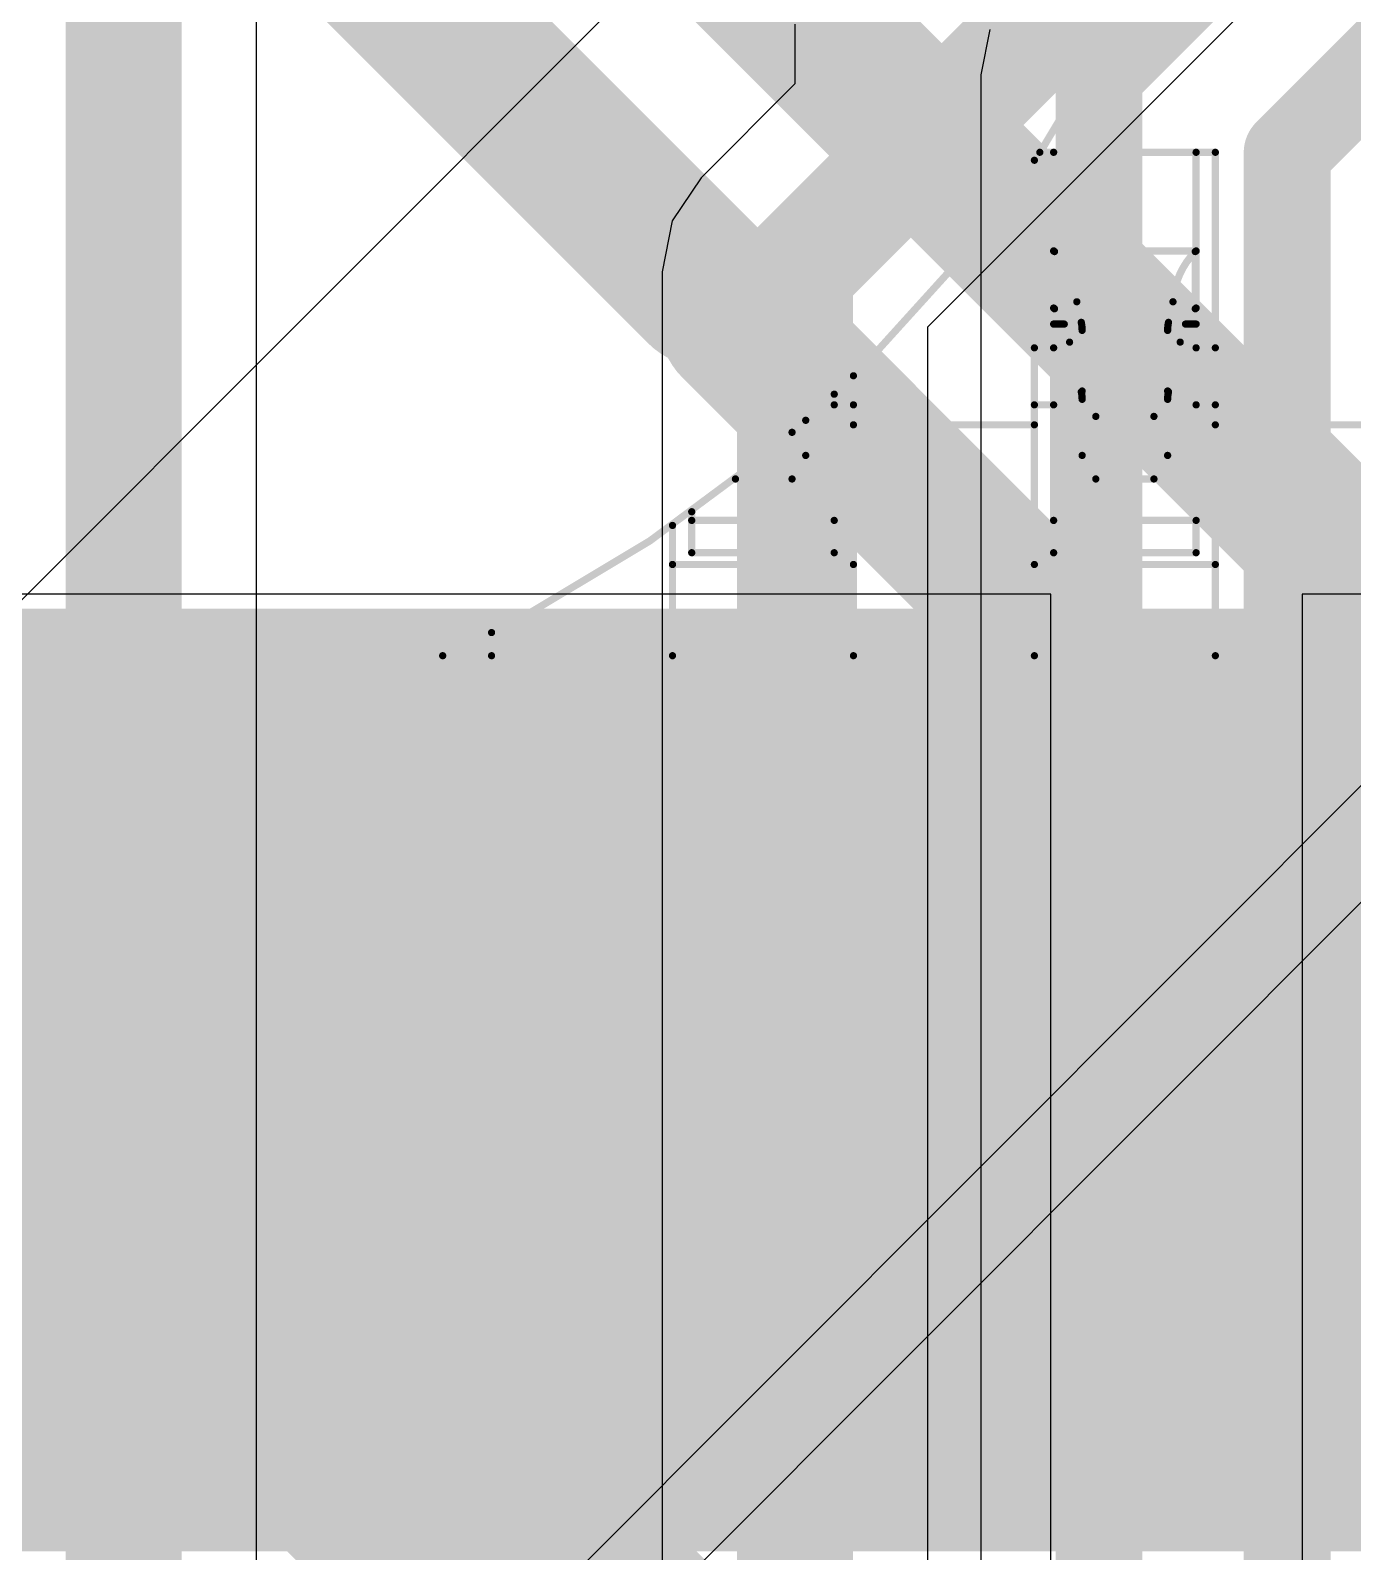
# Model space of a CAD drawing. Header units: inches. Extents: x -6 to 5433, y -4 to 5447.
# Drawn here: x 15.55 to 17.869, y 24.944 to 27.612 of the extents above; entities that cross this region are included whole.
import ezdxf

# ---------------------------------------------------------------- set-up
doc = ezdxf.new("R2010")
doc.units = ezdxf.units.IN
for name, color, linetype in [('Bottom Layer', 5, 'Continuous'), ('Ground', 16, 'Continuous'), ('Mechanical 4', 56, 'Continuous'), ('Power', 76, 'Continuous'), ('Top Layer', 1, 'Continuous'), ('Top Paste', 8, 'Continuous'), ('Top Solder', 216, 'Continuous')]:
    doc.layers.add(name, color=color, linetype=linetype)

# ---------------------------------------------------------------- blocks, each defined once
blk = doc.blocks.new('TL3340AF160QG_33')
at = {"layer": 'Top Solder'}
blk.add_line((-1.71, 0.3751), (-5441.5052, 5436.5959), dxfattribs=at)
blk = doc.blocks.new('WQFN_30_EP_2_5_4_5__43')
at = {"layer": 'Top Solder'}
for p in [(1.0303, -1.946), (0.6841, -2.4976)]:
    blk.add_line(p, (-5421.1797, -5430.6074), dxfattribs=at)
blk = doc.blocks.new('QTH_030_01_L_D_A_K_TR_154')
at = {"layer": 'Top Layer'}
for points in [[(-2.4025, 3.811), (-2.0975, 3.811), (-2.0975, 2.361), (-2.4025, 2.361)], [(-1.9025, 3.811), (-1.5975, 3.811), (-1.5975, 2.361), (-1.9025, 2.361)], [(-1.4025, 3.811), (-1.0975, 3.811), (-1.0975, 2.361), (-1.4025, 2.361)], [(-0.9025, 3.811), (-0.5975, 3.811), (-0.5975, 2.361), (-0.9025, 2.361)], [(-0.4025, 3.811), (-0.0975, 3.811), (-0.0975, 2.361), (-0.4025, 2.361)]]:
    blk.add_hatch(color=1, dxfattribs=at).paths.add_polyline_path(points)
at = {"layer": 'Top Paste'}
for points in [[(-2.4025, 3.811), (-2.0975, 3.811), (-2.0975, 2.361), (-2.4025, 2.361)], [(-1.9025, 3.811), (-1.5975, 3.811), (-1.5975, 2.361), (-1.9025, 2.361)], [(-1.4025, 3.811), (-1.0975, 3.811), (-1.0975, 2.361), (-1.4025, 2.361)], [(-0.9025, 3.811), (-0.5975, 3.811), (-0.5975, 2.361), (-0.9025, 2.361)], [(-0.4025, 3.811), (-0.0975, 3.811), (-0.0975, 2.361), (-0.4025, 2.361)]]:
    blk.add_hatch(color=8, dxfattribs=at).paths.add_polyline_path(points)
at = {"layer": 'Top Solder'}
for points in [[(-3.0041, 3.9126), (-2.4959, 3.9126), (-2.4959, 2.2594), (-3.0041, 2.2594)], [(-2.5041, 3.9126), (-1.9959, 3.9126), (-1.9959, 2.2594), (-2.5041, 2.2594)], [(-2.0041, 3.9126), (-1.4959, 3.9126), (-1.4959, 2.2594), (-2.0041, 2.2594)], [(-1.5041, 3.9126), (-0.9959, 3.9126), (-0.9959, 2.2594), (-1.5041, 2.2594)], [(-1.0041, 3.9126), (-0.4959, 3.9126), (-0.4959, 2.2594), (-1.0041, 2.2594)], [(-0.5041, 3.9126), (0.0041, 3.9126), (0.0041, 2.2594), (-0.5041, 2.2594)]]:
    blk.add_hatch(color=216, dxfattribs=at).paths.add_polyline_path(points)

msp = doc.modelspace()

# ---------------------------------------------------------------- linework, layer by layer
at = {"layer": 'Bottom Layer'}
for points in [[(14.3275, 30.2128, 0.2794, 0.2794, 0), (18.4008, 26.1395, 0.2794, 0.2794, 0)], [(14.1382, 29.7556, 0.2794, 0.2794, 0), (16.7325, 27.1613, 0.2794, 0.2794, 0)], [(13.0382, 28.2649, 0.508, 0.508, 0), (20.158, 21.1451, 0.508, 0.508, 0)], [(16.7922, 27.1016, 0.2794, 0.2794, 0), (18.2115, 25.6823, 0.2794, 0.2794, 0)]]:
    msp.add_lwpolyline(points, format="xyseb", dxfattribs=at)
for points in [[(16.6627, 27.1613, 0.1397, 0.1397, 1), (16.8024, 27.1613, 0.1397, 0.1397, 1)], [(16.7223, 27.1016, 0.1397, 0.1397, 1), (16.862, 27.1016, 0.1397, 0.1397, 1)]]:
    msp.add_lwpolyline(points, format="xyseb", close=True, dxfattribs=at)
at = {"layer": 'Ground'}
for p, q in [((17.233, 27.6132), (17.2172, 27.5339)), ((17.2172, 27.5339), (17.2172, 27.5339)), ((17.2172, 27.5339), (17.2172, 23.1296))]:
    msp.add_line(p, q, dxfattribs=at)
for points in [[(17.4244, 27.5339, 0.1524, 0.1524, 0), (20.2176, 30.3271, 0.1524, 0.1524, 0)], [(17.7546, 27.3971, 0.1524, 0.1524, 0), (20.3544, 29.9969, 0.1524, 0.1524, 0)], [(17.4244, 23.1296, 0.1524, 0.1524, 0), (17.4244, 27.5339, 0.1524, 0.1524, 0)], [(17.7546, 23.2664, 0.1524, 0.1524, 0), (17.7546, 27.3971, 0.1524, 0.1524, 0)]]:
    msp.add_lwpolyline(points, format="xyseb", dxfattribs=at)
for points in [[(17.3863, 27.5339, 0.0762, 0.0762, 1), (17.4625, 27.5339, 0.0762, 0.0762, 1)], [(17.3863, 27.5339, 0.0762, 0.0762, 1), (17.4625, 27.5339, 0.0762, 0.0762, 1)], [(17.7165, 27.3971, 0.0762, 0.0762, 1), (17.7927, 27.3971, 0.0762, 0.0762, 1)], [(17.7165, 27.3971, 0.0762, 0.0762, 1), (17.7927, 27.3971, 0.0762, 0.0762, 1)]]:
    msp.add_lwpolyline(points, format="xyseb", close=True, dxfattribs=at)
at = {"layer": 'Mechanical 4'}
for points in [[(17.7474, 28.7949, 0.0127, 0.0127, 1), (12.7474, 28.7949, 0.0127, 0.0127, 1)], [(17.3175, 27.3979, 0.00635, 0.00635, 1), (17.3238, 27.3979, 0.00635, 0.00635, 1)], [(17.3417, 27.3979, 0.00635, 0.00635, 1), (17.3481, 27.3979, 0.00635, 0.00635, 1)], [(17.5917, 27.3979, 0.00635, 0.00635, 1), (17.5981, 27.3979, 0.00635, 0.00635, 1)], [(17.6255, 27.3979, 0.00635, 0.00635, 1), (17.6318, 27.3979, 0.00635, 0.00635, 1)], [(17.6255, 27.3979, 0.00635, 0.00635, 1), (17.6318, 27.3979, 0.00635, 0.00635, 1)], [(17.308, 27.3839, 0.00635, 0.00635, 1), (17.3143, 27.3839, 0.00635, 0.00635, 1)], [(17.3417, 27.2249, 0.00635, 0.00635, 1), (17.3481, 27.2249, 0.00635, 0.00635, 1)], [(17.3417, 27.2247, 0.00635, 0.00635, 1), (17.3481, 27.2247, 0.00635, 0.00635, 1)], [(17.3418, 27.2246, 0.00635, 0.00635, 1), (17.3482, 27.2246, 0.00635, 0.00635, 1)], [(17.3418, 27.2246, 0.00635, 0.00635, 1), (17.3482, 27.2246, 0.00635, 0.00635, 1)], [(17.3419, 27.2245, 0.00635, 0.00635, 1), (17.3482, 27.2245, 0.00635, 0.00635, 1)], [(17.3419, 27.2245, 0.00635, 0.00635, 1), (17.3482, 27.2245, 0.00635, 0.00635, 1)], [(17.342, 27.2245, 0.00635, 0.00635, 1), (17.3483, 27.2245, 0.00635, 0.00635, 1)], [(17.342, 27.2245, 0.00635, 0.00635, 1), (17.3483, 27.2245, 0.00635, 0.00635, 1)], [(17.3421, 27.2244, 0.00635, 0.00635, 1), (17.3485, 27.2244, 0.00635, 0.00635, 1)], [(17.3421, 27.2244, 0.00635, 0.00635, 1), (17.3485, 27.2244, 0.00635, 0.00635, 1)], [(17.3423, 27.2243, 0.00635, 0.00635, 1), (17.3486, 27.2243, 0.00635, 0.00635, 1)], [(17.3423, 27.2243, 0.00635, 0.00635, 1), (17.3486, 27.2243, 0.00635, 0.00635, 1)], [(17.3425, 27.2242, 0.00635, 0.00635, 1), (17.3488, 27.2242, 0.00635, 0.00635, 1)], [(17.3425, 27.2242, 0.00635, 0.00635, 1), (17.3488, 27.2242, 0.00635, 0.00635, 1)], [(17.3427, 27.2241, 0.00635, 0.00635, 1), (17.3491, 27.2241, 0.00635, 0.00635, 1)], [(17.3427, 27.2241, 0.00635, 0.00635, 1), (17.3491, 27.2241, 0.00635, 0.00635, 1)], [(17.343, 27.2239, 0.00635, 0.00635, 1), (17.3493, 27.2239, 0.00635, 0.00635, 1)], [(17.343, 27.2239, 0.00635, 0.00635, 1), (17.3493, 27.2239, 0.00635, 0.00635, 1)], [(17.3432, 27.2238, 0.00635, 0.00635, 1), (17.3496, 27.2238, 0.00635, 0.00635, 1)], [(17.3432, 27.2238, 0.00635, 0.00635, 1), (17.3496, 27.2238, 0.00635, 0.00635, 1)], [(17.3432, 27.2238, 0.00635, 0.00635, 1), (17.3496, 27.2238, 0.00635, 0.00635, 1)], [(17.5902, 27.2238, 0.00635, 0.00635, 1), (17.5966, 27.2238, 0.00635, 0.00635, 1)], [(17.5902, 27.2238, 0.00635, 0.00635, 1), (17.5966, 27.2238, 0.00635, 0.00635, 1)], [(17.5902, 27.2238, 0.00635, 0.00635, 1), (17.5966, 27.2238, 0.00635, 0.00635, 1)], [(17.5907, 27.2241, 0.00635, 0.00635, 1), (17.5971, 27.2241, 0.00635, 0.00635, 1)], [(17.5907, 27.2241, 0.00635, 0.00635, 1), (17.5971, 27.2241, 0.00635, 0.00635, 1)], [(17.591, 27.2242, 0.00635, 0.00635, 1), (17.5973, 27.2242, 0.00635, 0.00635, 1)], [(17.591, 27.2242, 0.00635, 0.00635, 1), (17.5973, 27.2242, 0.00635, 0.00635, 1)], [(17.5912, 27.2243, 0.00635, 0.00635, 1), (17.5975, 27.2243, 0.00635, 0.00635, 1)], [(17.5912, 27.2243, 0.00635, 0.00635, 1), (17.5975, 27.2243, 0.00635, 0.00635, 1)], [(17.5913, 27.2244, 0.00635, 0.00635, 1), (17.5977, 27.2244, 0.00635, 0.00635, 1)], [(17.5913, 27.2244, 0.00635, 0.00635, 1), (17.5977, 27.2244, 0.00635, 0.00635, 1)], [(17.5915, 27.2245, 0.00635, 0.00635, 1), (17.5978, 27.2245, 0.00635, 0.00635, 1)], [(17.5915, 27.2245, 0.00635, 0.00635, 1), (17.5978, 27.2245, 0.00635, 0.00635, 1)], [(17.5916, 27.2245, 0.00635, 0.00635, 1), (17.5979, 27.2245, 0.00635, 0.00635, 1)], [(17.5916, 27.2245, 0.00635, 0.00635, 1), (17.5979, 27.2245, 0.00635, 0.00635, 1)], [(17.5917, 27.2247, 0.00635, 0.00635, 1), (17.598, 27.2247, 0.00635, 0.00635, 1)], [(17.5917, 27.2247, 0.00635, 0.00635, 1), (17.598, 27.2247, 0.00635, 0.00635, 1)], [(17.5916, 27.2246, 0.00635, 0.00635, 1), (17.598, 27.2246, 0.00635, 0.00635, 1)], [(17.5916, 27.2246, 0.00635, 0.00635, 1), (17.598, 27.2246, 0.00635, 0.00635, 1)], [(17.5917, 27.2249, 0.00635, 0.00635, 1), (17.5981, 27.2249, 0.00635, 0.00635, 1)], [(17.5917, 27.2247, 0.00635, 0.00635, 1), (17.5981, 27.2247, 0.00635, 0.00635, 1)], [(17.3824, 27.1357, 0.00635, 0.00635, 1), (17.3887, 27.1357, 0.00635, 0.00635, 1)], [(17.3824, 27.1357, 0.00635, 0.00635, 1), (17.3887, 27.1357, 0.00635, 0.00635, 1)], [(17.3824, 27.1357, 0.00635, 0.00635, 1), (17.3887, 27.1357, 0.00635, 0.00635, 1)], [(17.5511, 27.1357, 0.00635, 0.00635, 1), (17.5575, 27.1357, 0.00635, 0.00635, 1)], [(17.5511, 27.1357, 0.00635, 0.00635, 1), (17.5575, 27.1357, 0.00635, 0.00635, 1)], [(17.5511, 27.1357, 0.00635, 0.00635, 1), (17.5575, 27.1357, 0.00635, 0.00635, 1)], [(17.3417, 27.1247, 0.00635, 0.00635, 1), (17.3481, 27.1247, 0.00635, 0.00635, 1)], [(17.3418, 27.1245, 0.00635, 0.00635, 1), (17.3482, 27.1245, 0.00635, 0.00635, 1)], [(17.3418, 27.1245, 0.00635, 0.00635, 1), (17.3482, 27.1245, 0.00635, 0.00635, 1)], [(17.342, 27.1243, 0.00635, 0.00635, 1), (17.3483, 27.1243, 0.00635, 0.00635, 1)], [(17.342, 27.1243, 0.00635, 0.00635, 1), (17.3483, 27.1243, 0.00635, 0.00635, 1)], [(17.3421, 27.1242, 0.00635, 0.00635, 1), (17.3485, 27.1242, 0.00635, 0.00635, 1)], [(17.3421, 27.1242, 0.00635, 0.00635, 1), (17.3485, 27.1242, 0.00635, 0.00635, 1)], [(17.3423, 27.1241, 0.00635, 0.00635, 1), (17.3486, 27.1241, 0.00635, 0.00635, 1)], [(17.3423, 27.1241, 0.00635, 0.00635, 1), (17.3486, 27.1241, 0.00635, 0.00635, 1)], [(17.3425, 27.1239, 0.00635, 0.00635, 1), (17.3488, 27.1239, 0.00635, 0.00635, 1)], [(17.3425, 27.1239, 0.00635, 0.00635, 1), (17.3488, 27.1239, 0.00635, 0.00635, 1)], [(17.3427, 27.1238, 0.00635, 0.00635, 1), (17.3491, 27.1238, 0.00635, 0.00635, 1)], [(17.3427, 27.1238, 0.00635, 0.00635, 1), (17.3491, 27.1238, 0.00635, 0.00635, 1)], [(17.343, 27.1236, 0.00635, 0.00635, 1), (17.3493, 27.1236, 0.00635, 0.00635, 1)], [(17.343, 27.1236, 0.00635, 0.00635, 1), (17.3493, 27.1236, 0.00635, 0.00635, 1)], [(17.3432, 27.1234, 0.00635, 0.00635, 1), (17.3496, 27.1234, 0.00635, 0.00635, 1)], [(17.3432, 27.1234, 0.00635, 0.00635, 1), (17.3496, 27.1234, 0.00635, 0.00635, 1)], [(17.3432, 27.1234, 0.00635, 0.00635, 1), (17.3496, 27.1234, 0.00635, 0.00635, 1)], [(17.5902, 27.1234, 0.00635, 0.00635, 1), (17.5966, 27.1234, 0.00635, 0.00635, 1)], [(17.5902, 27.1234, 0.00635, 0.00635, 1), (17.5966, 27.1234, 0.00635, 0.00635, 1)], [(17.5902, 27.1234, 0.00635, 0.00635, 1), (17.5966, 27.1234, 0.00635, 0.00635, 1)], [(17.5907, 27.1238, 0.00635, 0.00635, 1), (17.5971, 27.1238, 0.00635, 0.00635, 1)], [(17.5907, 27.1238, 0.00635, 0.00635, 1), (17.5971, 27.1238, 0.00635, 0.00635, 1)], [(17.591, 27.1239, 0.00635, 0.00635, 1), (17.5973, 27.1239, 0.00635, 0.00635, 1)], [(17.591, 27.1239, 0.00635, 0.00635, 1), (17.5973, 27.1239, 0.00635, 0.00635, 1)], [(17.5912, 27.124, 0.00635, 0.00635, 1), (17.5975, 27.124, 0.00635, 0.00635, 1)], [(17.5912, 27.124, 0.00635, 0.00635, 1), (17.5975, 27.124, 0.00635, 0.00635, 1)], [(17.5913, 27.1242, 0.00635, 0.00635, 1), (17.5977, 27.1242, 0.00635, 0.00635, 1)], [(17.5913, 27.1242, 0.00635, 0.00635, 1), (17.5977, 27.1242, 0.00635, 0.00635, 1)], [(17.5915, 27.1243, 0.00635, 0.00635, 1), (17.5978, 27.1243, 0.00635, 0.00635, 1)], [(17.5915, 27.1243, 0.00635, 0.00635, 1), (17.5978, 27.1243, 0.00635, 0.00635, 1)], [(17.5916, 27.1244, 0.00635, 0.00635, 1), (17.5979, 27.1244, 0.00635, 0.00635, 1)], [(17.5916, 27.1244, 0.00635, 0.00635, 1), (17.5979, 27.1244, 0.00635, 0.00635, 1)], [(17.5917, 27.1246, 0.00635, 0.00635, 1), (17.598, 27.1246, 0.00635, 0.00635, 1)], [(17.5917, 27.1246, 0.00635, 0.00635, 1), (17.598, 27.1246, 0.00635, 0.00635, 1)], [(17.5916, 27.1245, 0.00635, 0.00635, 1), (17.598, 27.1245, 0.00635, 0.00635, 1)], [(17.5916, 27.1245, 0.00635, 0.00635, 1), (17.598, 27.1245, 0.00635, 0.00635, 1)], [(17.5917, 27.1247, 0.00635, 0.00635, 1), (17.5981, 27.1247, 0.00635, 0.00635, 1)], [(17.3417, 27.0966, 0.00635, 0.00635, 1), (17.3481, 27.0966, 0.00635, 0.00635, 1)], [(17.3604, 27.0966, 0.00635, 0.00635, 1), (17.3667, 27.0966, 0.00635, 0.00635, 1)], [(17.3902, 27.0996, 0.00635, 0.00635, 1), (17.3966, 27.0996, 0.00635, 0.00635, 1)], [(17.3902, 27.0996, 0.00635, 0.00635, 1), (17.3966, 27.0996, 0.00635, 0.00635, 1)], [(17.3902, 27.0996, 0.00635, 0.00635, 1), (17.3966, 27.0996, 0.00635, 0.00635, 1)], [(17.3917, 27.0855, 0.00635, 0.00635, 1), (17.3981, 27.0855, 0.00635, 0.00635, 1)], [(17.3917, 27.0855, 0.00635, 0.00635, 1), (17.3981, 27.0855, 0.00635, 0.00635, 1)], [(17.5417, 27.0855, 0.00635, 0.00635, 1), (17.5481, 27.0855, 0.00635, 0.00635, 1)], [(17.5417, 27.0855, 0.00635, 0.00635, 1), (17.5481, 27.0855, 0.00635, 0.00635, 1)], [(17.5432, 27.0996, 0.00635, 0.00635, 1), (17.5496, 27.0996, 0.00635, 0.00635, 1)], [(17.5432, 27.0996, 0.00635, 0.00635, 1), (17.5496, 27.0996, 0.00635, 0.00635, 1)], [(17.5432, 27.0996, 0.00635, 0.00635, 1), (17.5496, 27.0996, 0.00635, 0.00635, 1)], [(17.5731, 27.0966, 0.00635, 0.00635, 1), (17.5794, 27.0966, 0.00635, 0.00635, 1)], [(17.5917, 27.0966, 0.00635, 0.00635, 1), (17.5981, 27.0966, 0.00635, 0.00635, 1)], [(17.308, 27.0549, 0.00635, 0.00635, 1), (17.3143, 27.0549, 0.00635, 0.00635, 1)], [(17.3417, 27.0549, 0.00635, 0.00635, 1), (17.3481, 27.0549, 0.00635, 0.00635, 1)], [(17.3697, 27.0649, 0.00635, 0.00635, 1), (17.376, 27.0649, 0.00635, 0.00635, 1)], [(17.3697, 27.0649, 0.00635, 0.00635, 1), (17.376, 27.0649, 0.00635, 0.00635, 1)], [(17.5638, 27.0649, 0.00635, 0.00635, 1), (17.5701, 27.0649, 0.00635, 0.00635, 1)], [(17.5638, 27.0649, 0.00635, 0.00635, 1), (17.5701, 27.0649, 0.00635, 0.00635, 1)], [(17.5917, 27.0549, 0.00635, 0.00635, 1), (17.5981, 27.0549, 0.00635, 0.00635, 1)], [(17.6255, 27.0549, 0.00635, 0.00635, 1), (17.6318, 27.0549, 0.00635, 0.00635, 1)], [(16.9905, 27.0059, 0.00635, 0.00635, 1), (16.9968, 27.0059, 0.00635, 0.00635, 1)], [(16.9567, 26.9736, 0.00635, 0.00635, 1), (16.9631, 26.9736, 0.00635, 0.00635, 1)], [(17.3902, 26.9777, 0.00635, 0.00635, 1), (17.3966, 26.9777, 0.00635, 0.00635, 1)], [(17.3902, 26.9777, 0.00635, 0.00635, 1), (17.3966, 26.9777, 0.00635, 0.00635, 1)], [(17.3902, 26.9777, 0.00635, 0.00635, 1), (17.3966, 26.9777, 0.00635, 0.00635, 1)], [(17.3917, 26.9792, 0.00635, 0.00635, 1), (17.3981, 26.9792, 0.00635, 0.00635, 1)], [(17.5417, 26.9792, 0.00635, 0.00635, 1), (17.5481, 26.9792, 0.00635, 0.00635, 1)], [(17.5432, 26.9777, 0.00635, 0.00635, 1), (17.5496, 26.9777, 0.00635, 0.00635, 1)], [(17.5432, 26.9777, 0.00635, 0.00635, 1), (17.5496, 26.9777, 0.00635, 0.00635, 1)], [(17.5432, 26.9777, 0.00635, 0.00635, 1), (17.5496, 26.9777, 0.00635, 0.00635, 1)], [(16.9567, 26.9549, 0.00635, 0.00635, 1), (16.9631, 26.9549, 0.00635, 0.00635, 1)], [(16.9905, 26.9549, 0.00635, 0.00635, 1), (16.9968, 26.9549, 0.00635, 0.00635, 1)], [(17.308, 26.9549, 0.00635, 0.00635, 1), (17.3143, 26.9549, 0.00635, 0.00635, 1)], [(17.3417, 26.9549, 0.00635, 0.00635, 1), (17.3481, 26.9549, 0.00635, 0.00635, 1)], [(17.3917, 26.9646, 0.00635, 0.00635, 1), (17.3981, 26.9646, 0.00635, 0.00635, 1)], [(17.5417, 26.9646, 0.00635, 0.00635, 1), (17.5481, 26.9646, 0.00635, 0.00635, 1)], [(17.5917, 26.9549, 0.00635, 0.00635, 1), (17.5981, 26.9549, 0.00635, 0.00635, 1)], [(17.6255, 26.9549, 0.00635, 0.00635, 1), (17.6318, 26.9549, 0.00635, 0.00635, 1)], [(16.9067, 26.9278, 0.00635, 0.00635, 1), (16.9131, 26.9278, 0.00635, 0.00635, 1)], [(16.9905, 26.9199, 0.00635, 0.00635, 1), (16.9968, 26.9199, 0.00635, 0.00635, 1)], [(17.308, 26.9199, 0.00635, 0.00635, 1), (17.3143, 26.9199, 0.00635, 0.00635, 1)], [(17.4157, 26.9346, 0.00635, 0.00635, 1), (17.4221, 26.9346, 0.00635, 0.00635, 1)], [(17.4157, 26.9346, 0.00635, 0.00635, 1), (17.4221, 26.9346, 0.00635, 0.00635, 1)], [(17.4157, 26.9346, 0.00635, 0.00635, 1), (17.4221, 26.9346, 0.00635, 0.00635, 1)], [(17.5177, 26.9346, 0.00635, 0.00635, 1), (17.5241, 26.9346, 0.00635, 0.00635, 1)], [(17.5177, 26.9346, 0.00635, 0.00635, 1), (17.5241, 26.9346, 0.00635, 0.00635, 1)], [(17.5177, 26.9346, 0.00635, 0.00635, 1), (17.5241, 26.9346, 0.00635, 0.00635, 1)], [(17.6255, 26.9199, 0.00635, 0.00635, 1), (17.6318, 26.9199, 0.00635, 0.00635, 1)], [(16.8827, 26.9067, 0.00635, 0.00635, 1), (16.8891, 26.9067, 0.00635, 0.00635, 1)], [(16.9067, 26.8662, 0.00635, 0.00635, 1), (16.9131, 26.8662, 0.00635, 0.00635, 1)], [(16.9067, 26.8662, 0.00635, 0.00635, 1), (16.9131, 26.8662, 0.00635, 0.00635, 1)], [(17.3917, 26.8662, 0.00635, 0.00635, 1), (17.3981, 26.8662, 0.00635, 0.00635, 1)], [(17.3917, 26.8662, 0.00635, 0.00635, 1), (17.3981, 26.8662, 0.00635, 0.00635, 1)], [(17.5417, 26.8662, 0.00635, 0.00635, 1), (17.5481, 26.8662, 0.00635, 0.00635, 1)], [(17.5417, 26.8662, 0.00635, 0.00635, 1), (17.5481, 26.8662, 0.00635, 0.00635, 1)], [(16.7834, 26.8249, 0.00635, 0.00635, 1), (16.7898, 26.8249, 0.00635, 0.00635, 1)], [(16.8827, 26.8249, 0.00635, 0.00635, 1), (16.8891, 26.8249, 0.00635, 0.00635, 1)], [(16.8827, 26.8249, 0.00635, 0.00635, 1), (16.8891, 26.8249, 0.00635, 0.00635, 1)], [(16.8827, 26.8249, 0.00635, 0.00635, 1), (16.8891, 26.8249, 0.00635, 0.00635, 1)], [(17.4157, 26.8249, 0.00635, 0.00635, 1), (17.4221, 26.8249, 0.00635, 0.00635, 1)], [(17.4157, 26.8249, 0.00635, 0.00635, 1), (17.4221, 26.8249, 0.00635, 0.00635, 1)], [(17.4157, 26.8249, 0.00635, 0.00635, 1), (17.4221, 26.8249, 0.00635, 0.00635, 1)], [(17.5177, 26.8249, 0.00635, 0.00635, 1), (17.5241, 26.8249, 0.00635, 0.00635, 1)], [(17.5177, 26.8249, 0.00635, 0.00635, 1), (17.5241, 26.8249, 0.00635, 0.00635, 1)], [(17.5177, 26.8249, 0.00635, 0.00635, 1), (17.5241, 26.8249, 0.00635, 0.00635, 1)], [(16.7067, 26.7674, 0.00635, 0.00635, 1), (16.7131, 26.7674, 0.00635, 0.00635, 1)], [(16.673, 26.7434, 0.00635, 0.00635, 1), (16.6793, 26.7434, 0.00635, 0.00635, 1)], [(16.7067, 26.7522, 0.00635, 0.00635, 1), (16.7131, 26.7522, 0.00635, 0.00635, 1)], [(16.9567, 26.7522, 0.00635, 0.00635, 1), (16.9631, 26.7522, 0.00635, 0.00635, 1)], [(17.3417, 26.7522, 0.00635, 0.00635, 1), (17.3481, 26.7522, 0.00635, 0.00635, 1)], [(17.5917, 26.7522, 0.00635, 0.00635, 1), (17.5981, 26.7522, 0.00635, 0.00635, 1)], [(16.7067, 26.6955, 0.00635, 0.00635, 1), (16.7131, 26.6955, 0.00635, 0.00635, 1)], [(16.7067, 26.6955, 0.00635, 0.00635, 1), (16.7131, 26.6955, 0.00635, 0.00635, 1)], [(16.9567, 26.6955, 0.00635, 0.00635, 1), (16.9631, 26.6955, 0.00635, 0.00635, 1)], [(16.9567, 26.6955, 0.00635, 0.00635, 1), (16.9631, 26.6955, 0.00635, 0.00635, 1)], [(17.3417, 26.6955, 0.00635, 0.00635, 1), (17.3481, 26.6955, 0.00635, 0.00635, 1)], [(17.3417, 26.6955, 0.00635, 0.00635, 1), (17.3481, 26.6955, 0.00635, 0.00635, 1)], [(17.5917, 26.6955, 0.00635, 0.00635, 1), (17.5981, 26.6955, 0.00635, 0.00635, 1)], [(17.5917, 26.6955, 0.00635, 0.00635, 1), (17.5981, 26.6955, 0.00635, 0.00635, 1)], [(16.673, 26.6749, 0.00635, 0.00635, 1), (16.6793, 26.6749, 0.00635, 0.00635, 1)], [(16.9905, 26.6749, 0.00635, 0.00635, 1), (16.9968, 26.6749, 0.00635, 0.00635, 1)], [(17.308, 26.6749, 0.00635, 0.00635, 1), (17.3143, 26.6749, 0.00635, 0.00635, 1)], [(17.6255, 26.6749, 0.00635, 0.00635, 1), (17.6318, 26.6749, 0.00635, 0.00635, 1)], [(16.3555, 26.5555, 0.00635, 0.00635, 1), (16.3618, 26.5555, 0.00635, 0.00635, 1)], [(16.2697, 26.5149, 0.00635, 0.00635, 1), (16.2761, 26.5149, 0.00635, 0.00635, 1)], [(16.3555, 26.5149, 0.00635, 0.00635, 1), (16.3618, 26.5149, 0.00635, 0.00635, 1)], [(16.3555, 26.5149, 0.00635, 0.00635, 1), (16.3618, 26.5149, 0.00635, 0.00635, 1)], [(16.673, 26.5149, 0.00635, 0.00635, 1), (16.6793, 26.5149, 0.00635, 0.00635, 1)], [(16.673, 26.5149, 0.00635, 0.00635, 1), (16.6793, 26.5149, 0.00635, 0.00635, 1)], [(16.9905, 26.5149, 0.00635, 0.00635, 1), (16.9968, 26.5149, 0.00635, 0.00635, 1)], [(16.9905, 26.5149, 0.00635, 0.00635, 1), (16.9968, 26.5149, 0.00635, 0.00635, 1)], [(17.308, 26.5149, 0.00635, 0.00635, 1), (17.3143, 26.5149, 0.00635, 0.00635, 1)], [(17.308, 26.5149, 0.00635, 0.00635, 1), (17.3143, 26.5149, 0.00635, 0.00635, 1)], [(17.6255, 26.5149, 0.00635, 0.00635, 1), (17.6318, 26.5149, 0.00635, 0.00635, 1)], [(17.6255, 26.5149, 0.00635, 0.00635, 1), (17.6318, 26.5149, 0.00635, 0.00635, 1)]]:
    msp.add_lwpolyline(points, format="xyseb", close=True, dxfattribs=at)
for points in [[(17.7474, 28.7949, 0.0127, 0.0127, -1), (12.7474, 28.7949, 0.0127, 0.0127, 0)], [(17.3207, 27.3979, 0.0127, 0.0127, 0), (17.6287, 27.3979, 0.0127, 0.0127, 0)], [(17.3449, 26.6955, 0.0127, 0.0127, 0), (17.3449, 27.3979, 0.0127, 0.0127, 0)], [(17.5949, 26.6955, 0.0127, 0.0127, 0), (17.5949, 27.3979, 0.0127, 0.0127, 0)], [(17.6287, 26.5149, 0.0127, 0.0127, 0), (17.6287, 27.3979, 0.0127, 0.0127, 0)], [(17.3112, 26.5149, 0.0127, 0.0127, 0), (17.3112, 27.3839, 0.0127, 0.0127, 0)], [(17.3449, 27.2249, 0.0127, 0.0127, 0), (17.5949, 27.2249, 0.0127, 0.0127, 0)], [(17.345, 27.2246, 0.0127, 0.0127, -0.032605), (17.3449, 27.2247, 0.0127, 0.0127, 0)], [(17.3451, 27.2245, 0.0127, 0.0127, -0.028288), (17.345, 27.2246, 0.0127, 0.0127, 0)], [(17.3452, 27.2245, 0.0127, 0.0127, -0.026751), (17.3451, 27.2245, 0.0127, 0.0127, 0)], [(17.3453, 27.2244, 0.0127, 0.0127, -0.021994), (17.3452, 27.2245, 0.0127, 0.0127, 0)], [(17.3455, 27.2243, 0.0127, 0.0127, -0.016687), (17.3453, 27.2244, 0.0127, 0.0127, 0)], [(17.3457, 27.2242, 0.0127, 0.0127, -0.009376), (17.3455, 27.2243, 0.0127, 0.0127, 0)], [(17.3459, 27.2241, 0.0127, 0.0127, -0.005205), (17.3457, 27.2242, 0.0127, 0.0127, 0)], [(17.3459, 27.2241, 0.0127, 0.0127, 0), (17.3462, 27.2239, 0.0127, 0.0127, 0)], [(17.3462, 27.2239, 0.0127, 0.0127, 0), (17.3464, 27.2238, 0.0127, 0.0127, 0)], [(17.3464, 27.1234, 0.0127, 0.0127, 0), (17.3464, 27.2238, 0.0127, 0.0127, 0)], [(17.3464, 27.2238, 0.0127, 0.0127, -0.179894), (17.3855, 27.1357, 0.0127, 0.0127, 0)], [(17.5543, 27.1357, 0.0127, 0.0127, -0.179894), (17.5934, 27.2238, 0.0127, 0.0127, 0)], [(17.5934, 27.2238, 0.0127, 0.0127, 0), (17.5939, 27.2241, 0.0127, 0.0127, 0)], [(17.5934, 27.1234, 0.0127, 0.0127, 0), (17.5934, 27.2238, 0.0127, 0.0127, 0)], [(17.5939, 27.2241, 0.0127, 0.0127, 0), (17.5941, 27.2242, 0.0127, 0.0127, 0)], [(17.5943, 27.2243, 0.0127, 0.0127, -0.00707), (17.5941, 27.2242, 0.0127, 0.0127, 0)], [(17.5945, 27.2244, 0.0127, 0.0127, -0.012209), (17.5943, 27.2243, 0.0127, 0.0127, 0)], [(17.5947, 27.2245, 0.0127, 0.0127, -0.02262), (17.5945, 27.2244, 0.0127, 0.0127, 0)], [(17.5948, 27.2245, 0.0127, 0.0127, -0.031881), (17.5947, 27.2245, 0.0127, 0.0127, 0)], [(17.5948, 27.2246, 0.0127, 0.0127, -0.037446), (17.5948, 27.2245, 0.0127, 0.0127, 0)], [(17.5949, 27.2247, 0.0127, 0.0127, -0.013234), (17.5949, 27.2247, 0.0127, 0.0127, 0)], [(17.5949, 27.2247, 0.0127, 0.0127, -0.032689), (17.5948, 27.2246, 0.0127, 0.0127, 0)], [(17.3855, 27.1357, 0.0127, 0.0127, 0), (17.5543, 27.1357, 0.0127, 0.0127, 0)], [(17.3855, 27.1357, 0.0127, 0.0127, 0), (17.3934, 27.0996, 0.0127, 0.0127, 0)], [(17.5464, 27.0996, 0.0127, 0.0127, 0), (17.5543, 27.1357, 0.0127, 0.0127, 0)], [(17.345, 27.1245, 0.0127, 0.0127, -0.028597), (17.3449, 27.1247, 0.0127, 0.0127, 0)], [(17.3452, 27.1243, 0.0127, 0.0127, -0.054321), (17.345, 27.1245, 0.0127, 0.0127, 0)], [(17.3453, 27.1242, 0.0127, 0.0127, -0.023386), (17.3452, 27.1243, 0.0127, 0.0127, 0)], [(17.3455, 27.1241, 0.0127, 0.0127, -0.018562), (17.3453, 27.1242, 0.0127, 0.0127, 0)], [(17.3457, 27.1239, 0.0127, 0.0127, -0.010737), (17.3455, 27.1241, 0.0127, 0.0127, 0)], [(17.3459, 27.1238, 0.0127, 0.0127, -0.006055), (17.3457, 27.1239, 0.0127, 0.0127, 0)], [(17.3459, 27.1238, 0.0127, 0.0127, 0), (17.3462, 27.1236, 0.0127, 0.0127, 0)], [(17.3462, 27.1236, 0.0127, 0.0127, 0), (17.3464, 27.1234, 0.0127, 0.0127, 0)], [(17.3464, 27.1234, 0.0127, 0.0127, -0.162591), (17.3729, 27.0649, 0.0127, 0.0127, 0)], [(17.5669, 27.0649, 0.0127, 0.0127, -0.162591), (17.5934, 27.1234, 0.0127, 0.0127, 0)], [(17.5934, 27.1234, 0.0127, 0.0127, 0), (17.5939, 27.1238, 0.0127, 0.0127, 0)], [(17.5941, 27.1239, 0.0127, 0.0127, -0.004821), (17.5939, 27.1238, 0.0127, 0.0127, 0)], [(17.5943, 27.124, 0.0127, 0.0127, -0.00812), (17.5941, 27.1239, 0.0127, 0.0127, 0)], [(17.5945, 27.1242, 0.0127, 0.0127, -0.013729), (17.5943, 27.124, 0.0127, 0.0127, 0)], [(17.5947, 27.1243, 0.0127, 0.0127, -0.024462), (17.5945, 27.1242, 0.0127, 0.0127, 0)], [(17.5948, 27.1244, 0.0127, 0.0127, -0.032319), (17.5947, 27.1243, 0.0127, 0.0127, 0)], [(17.5948, 27.1245, 0.0127, 0.0127, -0.035041), (17.5948, 27.1244, 0.0127, 0.0127, 0)], [(17.5949, 27.1247, 0.0127, 0.0127, -0.011022), (17.5949, 27.1246, 0.0127, 0.0127, 0)], [(17.5949, 27.1246, 0.0127, 0.0127, -0.028404), (17.5948, 27.1245, 0.0127, 0.0127, 0)], [(17.3449, 27.0966, 0.0127, 0.0127, 0), (17.3636, 27.0966, 0.0127, 0.0127, 0)], [(17.3934, 26.9777, 0.0127, 0.0127, 0), (17.3934, 27.0996, 0.0127, 0.0127, 0)], [(17.3934, 27.0996, 0.0127, 0.0127, -0.053658), (17.3949, 27.0855, 0.0127, 0.0127, 0)], [(17.3949, 26.8662, 0.0127, 0.0127, 0), (17.3949, 27.0855, 0.0127, 0.0127, 0)], [(17.5449, 27.0855, 0.0127, 0.0127, -0.053658), (17.5464, 27.0996, 0.0127, 0.0127, 0)], [(17.5449, 26.8662, 0.0127, 0.0127, 0), (17.5449, 27.0855, 0.0127, 0.0127, 0)], [(17.5464, 26.9777, 0.0127, 0.0127, 0), (17.5464, 27.0996, 0.0127, 0.0127, 0)], [(17.5762, 27.0966, 0.0127, 0.0127, 0), (17.5949, 27.0966, 0.0127, 0.0127, 0)], [(17.3112, 27.0549, 0.0127, 0.0127, 0), (17.3449, 27.0549, 0.0127, 0.0127, 0)], [(17.3729, 27.0649, 0.0127, 0.0127, 0), (17.3934, 26.9777, 0.0127, 0.0127, 0)], [(17.5464, 26.9777, 0.0127, 0.0127, 0), (17.5669, 27.0649, 0.0127, 0.0127, 0)], [(17.5949, 27.0549, 0.0127, 0.0127, 0), (17.6287, 27.0549, 0.0127, 0.0127, 0)], [(16.9937, 26.5149, 0.0127, 0.0127, 0), (16.9937, 27.0059, 0.0127, 0.0127, 0)], [(16.9599, 26.6955, 0.0127, 0.0127, 0), (16.9599, 26.9736, 0.0127, 0.0127, 0)], [(17.3934, 26.9777, 0.0127, 0.0127, -0.057864), (17.3949, 26.9646, 0.0127, 0.0127, 0)], [(17.4189, 26.9346, 0.0127, 0.0127, -0.23748), (17.3949, 26.9792, 0.0127, 0.0127, 0)], [(17.5449, 26.9792, 0.0127, 0.0127, -0.23748), (17.5209, 26.9346, 0.0127, 0.0127, 0)], [(17.5449, 26.9646, 0.0127, 0.0127, -0.057864), (17.5464, 26.9777, 0.0127, 0.0127, 0)], [(16.9599, 26.9549, 0.0127, 0.0127, 0), (16.9937, 26.9549, 0.0127, 0.0127, 0)], [(17.3112, 26.9549, 0.0127, 0.0127, 0), (17.3449, 26.9549, 0.0127, 0.0127, 0)], [(17.5949, 26.9549, 0.0127, 0.0127, 0), (17.6287, 26.9549, 0.0127, 0.0127, 0)], [(16.9099, 26.8662, 0.0127, 0.0127, 0), (16.9099, 26.9278, 0.0127, 0.0127, 0)], [(16.9937, 26.9199, 0.0127, 0.0127, 0), (17.3112, 26.9199, 0.0127, 0.0127, 0)], [(17.4189, 26.9346, 0.0127, 0.0127, 0), (17.5209, 26.9346, 0.0127, 0.0127, 0)], [(17.4189, 26.8249, 0.0127, 0.0127, 0), (17.4189, 26.9346, 0.0127, 0.0127, 0)], [(17.5209, 26.8249, 0.0127, 0.0127, 0), (17.5209, 26.9346, 0.0127, 0.0127, 0)], [(17.6287, 26.9199, 0.0127, 0.0127, 0), (17.9462, 26.9199, 0.0127, 0.0127, 0)], [(16.8859, 26.8249, 0.0127, 0.0127, 0), (16.8859, 26.9067, 0.0127, 0.0127, 0)], [(16.9099, 26.8662, 0.0127, 0.0127, -0.247377), (16.8859, 26.8249, 0.0127, 0.0127, 0)], [(17.4189, 26.8249, 0.0127, 0.0127, -0.247377), (17.3949, 26.8662, 0.0127, 0.0127, 0)], [(17.5449, 26.8662, 0.0127, 0.0127, -0.247377), (17.5209, 26.8249, 0.0127, 0.0127, 0)], [(16.7866, 26.8249, 0.0127, 0.0127, 0), (16.8859, 26.8249, 0.0127, 0.0127, 0)], [(17.4189, 26.8249, 0.0127, 0.0127, 0), (17.5209, 26.8249, 0.0127, 0.0127, 0)], [(16.7099, 26.6955, 0.0127, 0.0127, 0), (16.7099, 26.7674, 0.0127, 0.0127, 0)], [(16.6762, 26.5149, 0.0127, 0.0127, 0), (16.6762, 26.7434, 0.0127, 0.0127, 0)], [(16.7099, 26.7522, 0.0127, 0.0127, 0), (16.9599, 26.7522, 0.0127, 0.0127, 0)], [(17.3449, 26.7522, 0.0127, 0.0127, 0), (17.5949, 26.7522, 0.0127, 0.0127, 0)], [(16.7099, 26.6955, 0.0127, 0.0127, 0), (16.9599, 26.6955, 0.0127, 0.0127, 0)], [(17.3449, 26.6955, 0.0127, 0.0127, 0), (17.5949, 26.6955, 0.0127, 0.0127, 0)], [(16.6762, 26.6749, 0.0127, 0.0127, 0), (16.9937, 26.6749, 0.0127, 0.0127, 0)], [(17.3112, 26.6749, 0.0127, 0.0127, 0), (17.6287, 26.6749, 0.0127, 0.0127, 0)], [(16.3587, 26.5149, 0.0127, 0.0127, 0), (16.3587, 26.5555, 0.0127, 0.0127, 0)], [(16.2729, 26.5149, 0.0127, 0.0127, 0), (16.3587, 26.5149, 0.0127, 0.0127, 0)], [(16.6762, 26.5149, 0.0127, 0.0127, 0), (16.9937, 26.5149, 0.0127, 0.0127, 0)], [(17.3112, 26.5149, 0.0127, 0.0127, 0), (17.6287, 26.5149, 0.0127, 0.0127, 0)], [(3.3624, 26.2949, 0.0127, 0.0127, 0), (27.1324, 26.2949, 0.0127, 0.0127, 0)]]:
    msp.add_lwpolyline(points, format="xyseb", dxfattribs=at)
at = {"layer": 'Power'}
for p, q in [((17.1241, 27.0918), (20.0004, 29.9681)), ((15.9462, 21.7512), (15.9462, 29.4491)), ((16.891, 27.6229), (16.891, 27.518)), ((16.891, 27.518), (16.7262, 27.3532)), ((16.7262, 27.3532), (16.6757, 27.2776)), ((16.6757, 27.2776), (16.6579, 27.1884)), ((16.6579, 27.1884), (16.6579, 20.0343)), ((17.1241, 19.1124), (17.1241, 27.0918))]:
    msp.add_line(p, q, dxfattribs=at)
for points in [[(16.891, 27.1884, 0.2032, 0.2032, 0), (19.9038, 30.2012, 0.2032, 0.2032, 0)], [(15.7131, 21.7512, 0.2032, 0.2032, 0), (15.7131, 29.5457, 0.2032, 0.2032, 0)], [(16.891, 11.2364, 0.2032, 0.2032, 0), (16.891, 27.1884, 0.2032, 0.2032, 0)]]:
    msp.add_lwpolyline(points, format="xyseb", dxfattribs=at)
msp.add_lwpolyline([(16.8402, 27.1884, 0.1016, 0.1016, 1), (16.9418, 27.1884, 0.1016, 0.1016, 1)], format="xyseb", close=True, dxfattribs=at)
msp.add_lwpolyline([(16.8402, 27.1884, 0.1016, 0.1016, 1), (16.9418, 27.1884, 0.1016, 0.1016, 1)], format="xyseb", close=True, dxfattribs=at)
at = {"layer": 'Top Layer'}
for p, q in [((17.3401, 26.6227), (15.2811, 26.6227)), ((17.3401, 24.9187), (17.3401, 26.6227)), ((19.8401, 26.6227), (17.7811, 26.6227)), ((17.7811, 26.6227), (17.7811, 24.9187))]:
    msp.add_line(p, q, dxfattribs=at)

# ---------------------------------------------------------------- block references
for name, p, rotation in [('TL3340AF160QG_33', (-3.7438, 5.9879), 270), ('WQFN_30_EP_2_5_4_5__43', (11.6724, 16.8857), 180), ('QTH_030_01_L_D_A_K_TR_154', (15.3106, 28.8567), 180)]:
    msp.add_blockref(name, p, dxfattribs=dict(rotation=rotation))

doc.saveas('drawing.dxf')
